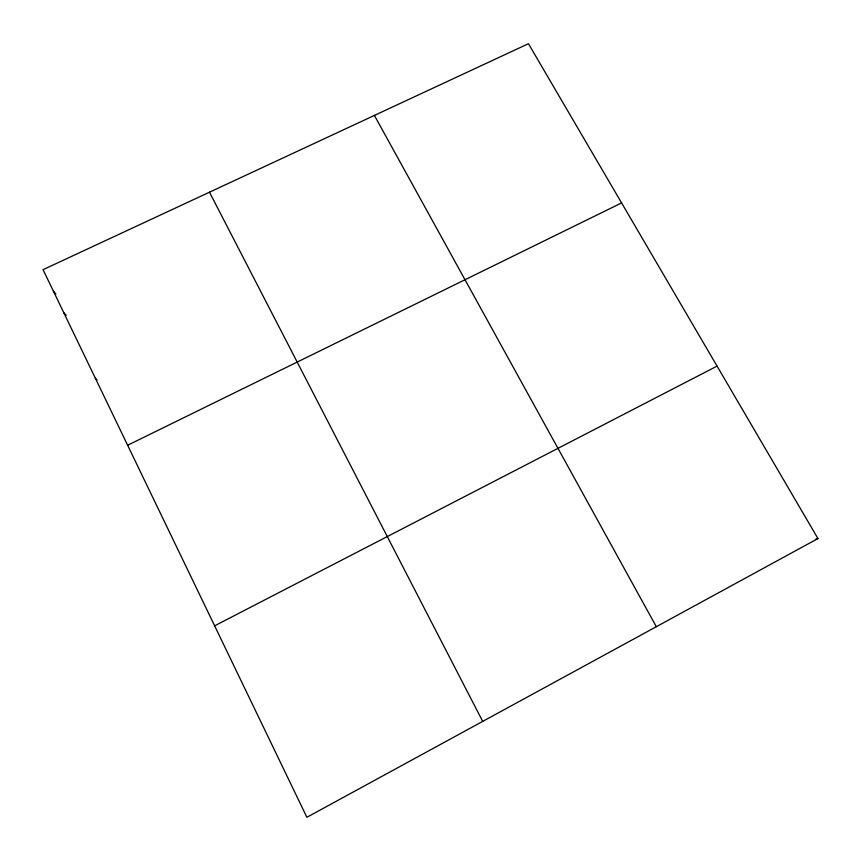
<?xml version="1.0" encoding="UTF-8"?>
<svg xmlns="http://www.w3.org/2000/svg" width="861" height="861" viewBox="0 0 861 861"><rect width="100%" height="100%" fill="white"/><g stroke="black" fill="none" stroke-linecap="round" stroke-linejoin="round"><path stroke-width="1.29" d="M817.95 538.555L306.882 817.293L43.05 269.676L528.45 43.707L817.95 538.555L815.658 539.223M214.637 625.818L717.062 366.108M127.643 445.255L621.599 202.916M95.345 378.216L97.045 379.938M63.746 312.618L66.2 315.363M53.36 291.072L55.89 293.967M374.395 115.417L656.319 626.7M209.481 192.197L482.709 721.4"/></g></svg>
